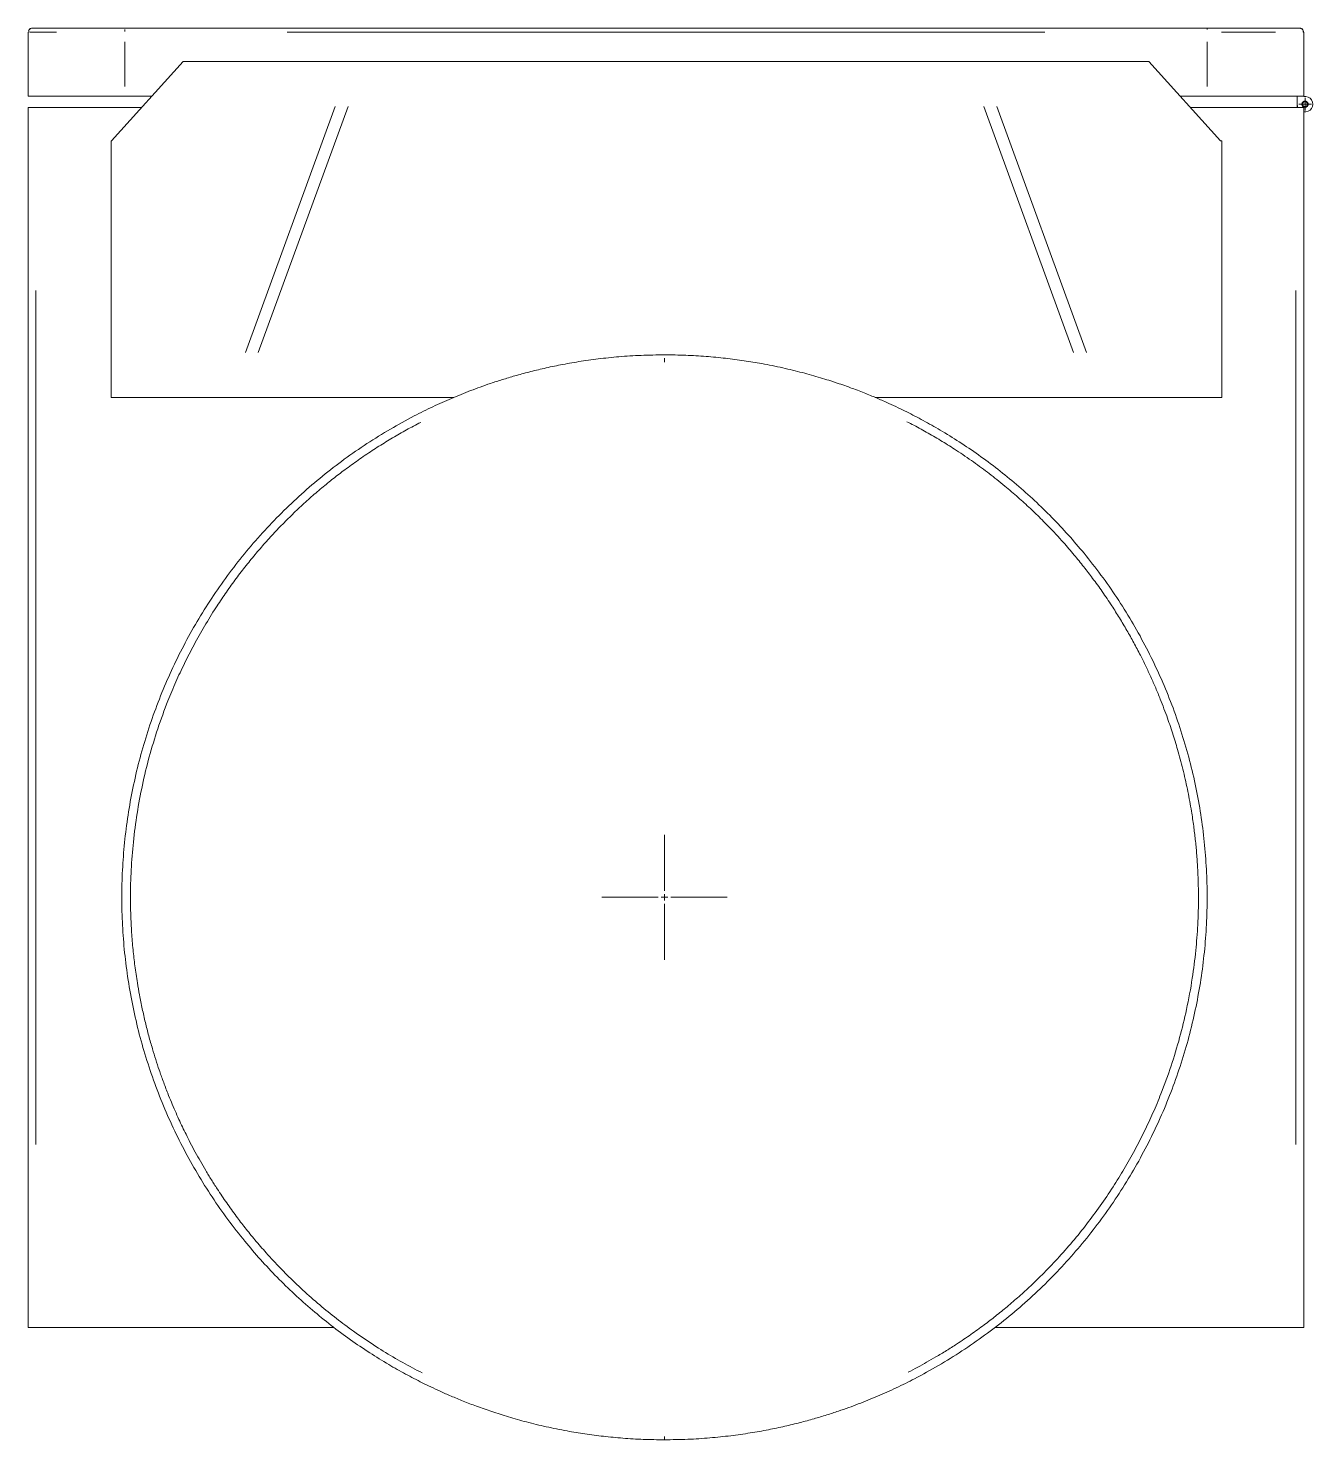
# Model space of a CAD drawing. Header units: millimetres. Extents: x 1896 to 8684, y 846 to 6829.
# Drawn here: x 3876 to 4873, y 846 to 1942 of the extents above; entities that cross this region are included whole.
import ezdxf

# ---------------------------------------------------------------- set-up
doc = ezdxf.new("R2010")
doc.units = ezdxf.units.MM

# ---------------------------------------------------------------- blocks, each defined once
blk = doc.blocks.new('SW_CENTERMARKSYMBOL_45')
at = {"color": 0, "linetype": 'Continuous', "lineweight": 0}
for p, q in [((-2.5, 0), (-4.9, 0)), ((0, 0), (-2.5, 0)), ((0, 2.5), (0, 4.9)), ((0, 0), (0, 2.5)), ((0, 0), (0, -2.5)), ((0, 0), (2.5, 0)), ((2.5, 0), (4.9, 0)), ((0, -2.5), (0, -4.9))]:
    blk.add_line(p, q, dxfattribs=at)
blk = doc.blocks.new('SW_CENTERMARKSYMBOL_46')
at = {"color": 0, "linetype": 'Continuous', "lineweight": 0}
for p, q in [((0, 5), (0, 48.6)), ((-5, 0), (-48.6, 0)), ((0, 0), (-2.5, 0)), ((0, 0), (0, 2.5)), ((0, 0), (0, -2.5)), ((0, 0), (2.5, 0)), ((5, 0), (48.6, 0)), ((0, -5), (0, -48.6))]:
    blk.add_line(p, q, dxfattribs=at)

msp = doc.modelspace()

# ---------------------------------------------------------------- linework, layer by layer
at = {"color": 7, "linetype": 'Continuous', "lineweight": 15}
for p, q in [((3950.5389, 1941.5856), (4790.5389, 1941.5856)), ((3875.5389, 1888.9098), (3875.5389, 1938.5856)), ((3875.5483, 1888.9098), (3875.5483, 1938.5856)), ((4865.0614, 1938.5856), (4865.4333, 1938.5856)), ((4865.5483, 1938.5856), (4865.5483, 1888.9098)), ((3995.8277, 1915.6557), (3940.128, 1854.193)), ((3995.8277, 1915.6557), (4126.4848, 1915.6557)), ((4134.5941, 1915.7647), (4100.9928, 1915.7647)), ((4126.4848, 1915.6557), (4136.5252, 1915.6557)), ((4134.5941, 1915.7647), (4134.5941, 1915.6557)), ((4606.4984, 1915.7647), (4134.5941, 1915.7647)), ((4136.5252, 1915.6557), (4604.5713, 1915.6557)), ((4604.5713, 1915.6557), (4614.6117, 1915.6557)), ((4606.4984, 1915.6557), (4606.4984, 1915.7647)), ((4640.0997, 1915.7647), (4606.4984, 1915.7647)), ((4614.6117, 1915.6557), (4745.2689, 1915.6557)), ((4745.2689, 1915.6557), (4800.9685, 1854.193)), ((4865.5483, 1907.1696), (4865.5744, 1907.1696)), ((4865.5744, 1907.1696), (4865.5744, 1904.1696)), ((4865.5744, 1888.5203), (4865.5744, 1904.1696)), ((3950.5389, 1888.9098), (3875.5389, 1888.9098)), ((3875.5509, 1888.9098), (3875.5483, 1888.9098)), ((3950.5389, 1888.9098), (3971.5896, 1888.9098)), ((4769.5069, 1888.9098), (4790.5389, 1888.9098)), ((4865.5215, 1888.9098), (4790.5389, 1888.9098)), ((4860.5744, 1888.9098), (4860.5744, 1882.6042)), ((4865.5483, 1888.9098), (4865.5215, 1888.9098)), ((3875.5483, 932.7446), (3875.5483, 1880.1093)), ((3875.5483, 1880.1093), (3881.5483, 1880.1093)), ((3881.5483, 1880.1093), (3963.6143, 1880.1093)), ((4777.4822, 1880.1093), (4859.5483, 1880.1093)), ((4859.5483, 1880.1093), (4865.5483, 1880.1093)), ((4860.5744, 1880.1093), (4860.5744, 1882.6042)), ((4865.5483, 1880.1093), (4865.5483, 932.7446)), ((4865.5483, 1876.0312), (4865.5744, 1876.0312)), ((4865.5744, 1876.0312), (4865.5744, 1876.6881)), ((4865.5744, 1861.0388), (4865.5744, 1876.0312)), ((3939.9691, 1854.193), (3939.9691, 1654.8994)), ((3939.9691, 1854.193), (3940.128, 1854.193)), ((4802.1016, 1854.1929), (4800.9685, 1854.193)), ((4802.1016, 1654.8994), (4802.1016, 1854.1929)), ((4865.5744, 1858.0388), (4865.5483, 1858.0388)), ((4865.5744, 1861.0388), (4865.5744, 1858.0388)), ((3939.9691, 1654.8994), (4031.3573, 1654.8994)), ((4041.3977, 1654.8994), (4031.3573, 1654.8994)), ((4041.3977, 1654.8994), (4205.7757, 1654.8994)), ((4532.945, 1654.8994), (4699.6988, 1654.8994)), ((4709.7392, 1654.8994), (4699.6988, 1654.8994)), ((4709.7392, 1654.8994), (4802.1016, 1654.8994)), ((3881.5483, 932.7446), (3875.5483, 932.7446)), ((4112.8765, 932.7446), (3881.5483, 932.7446)), ((4859.5483, 932.7446), (4625.7298, 932.7446)), ((4865.5483, 932.7446), (4859.5483, 932.7446))]:
    msp.add_line(p, q, dxfattribs=at)
at = {"color": 8, "linetype": 'Continuous', "lineweight": 15}
for p, q in [((3950.5389, 1939.0334), (3950.5389, 1940.7069)), ((4790.5389, 1941.5414), (4790.5389, 1940.7069)), ((3875.5489, 1938.5856), (3875.594, 1938.5856)), ((3950.5389, 1931.1342), (3950.5389, 1896.3612)), ((4664.5389, 1938.5856), (4076.5389, 1938.5856)), ((4790.5389, 1896.3612), (4790.5389, 1931.1342)), ((4865.2164, 1938.5856), (4865.4924, 1938.5856)), ((4865.5704, 1904.1696), (4865.5522, 1904.1696)), ((4044.0688, 1689.7433), (4113.7733, 1880.8117)), ((4123.8137, 1880.8117), (4054.1093, 1689.7433)), ((4686.9873, 1689.7433), (4617.2828, 1880.8117)), ((4627.3232, 1880.8117), (4697.0277, 1689.7433)), ((4866.5743, 1880.6616), (4866.5744, 1880.2686)), ((4866.5744, 1884.9397), (4866.5744, 1884.5458)), ((4865.5522, 1861.0388), (4865.5704, 1861.0388)), ((3881.5483, 1738.0046), (3881.5483, 1074.8493)), ((4859.5483, 1074.8493), (4859.5483, 1738.0046))]:
    msp.add_line(p, q, dxfattribs=at)
at = {"color": 8, "linetype": 'Continuous', "lineweight": 15, "flags": 128}
msp.add_lwpolyline([(3875.8504, 1939.9168), (3875.7672, 1939.7336), (3875.7635, 1939.7245)], dxfattribs=at)
at = {"color": 7, "linetype": 'Continuous', "lineweight": 15, "flags": 128}
for points in [[(4865.5389, 1938.5856), (4865.4812, 1939.1708), (4865.4755, 1939.1991)], [(4860.5744, 1882.6042), (4860.7521, 1881.1547), (4861.1177, 1880.1093)]]:
    msp.add_lwpolyline(points, dxfattribs=at)
at = {"color": 7, "linetype": 'Continuous', "lineweight": 15}
msp.add_circle((4866.5744, 1882.6042), 2.3885, dxfattribs=at)
for centre, radius, start, end in [((4862.5389, 1938.5856), 3, 38.1187059, 68.565933), ((4866.5744, 1882.6042), 6, 260.4059318, 99.5940682)]:
    msp.add_arc(centre, radius, start, end, dxfattribs=at)
for centre, start_param, end_param in [((4100.9928, 1913.2647), 0, 0.296412379), ((4640.0997, 1913.2647), 5.986772928, 6.283185307)]:
    msp.add_ellipse(centre, major_axis=(0, 2.5), ratio=0.672025723, start_param=start_param, end_param=end_param, dxfattribs=at)
at = {"color": 8, "linetype": 'Continuous', "lineweight": 15}
for points, knots in [([(3876.847, 1940.9979), (3876.6873, 1940.897), (3876.2072, 1940.5939), (3875.949, 1940.078), (3875.7767, 1939.7337)], [0, 0, 0, 0, 0.332638427, 1, 1, 1, 1]), ([(3876.6915, 1938.5856), (3877.1041, 1938.5856), (3878.0795, 1938.5856), (3881.0739, 1938.5856), (3885.4049, 1938.5856), (3890.8284, 1938.5856), (3895.28, 1938.5856), (3897.5059, 1938.5856)], [0, 0, 0, 0, 0.1548742288, 0.3661556716, 0.5774371144, 0.7887185572, 1, 1, 1, 1]), ([(4801.67, 1938.5856), (4804.4467, 1938.5856), (4810.4501, 1938.5856), (4819.3218, 1938.5856), (4828.1361, 1938.5856), (4836.367, 1938.5856), (4841.1703, 1938.5856), (4843.5719, 1938.5856)], [0, 0, 0, 0, 0.177050594, 0.382787945, 0.588525297, 0.794262648, 1, 1, 1, 1]), ([(4369.3706, 1682.2475), (4369.3706, 1682.3882), (4369.3706, 1683.0447), (4369.3706, 1684.2032), (4369.3706, 1685.078), (4369.3706, 1685.5286)], [0, 0, 0, 0, 0.1169247854, 0.5452443536, 1, 1, 1, 1]), ([(4181.2361, 897.5516), (4178.7651, 898.7955), (4171.0993, 902.6544), (4158.5169, 909.8296), (4143.2113, 919.279), (4128.5953, 929.2613), (4114.6724, 939.6564), (4101.5191, 950.3285), (4088.6729, 961.6604), (4078.6353, 971.2927), (4069.1698, 980.9205), (4060.8296, 989.897), (4051.7153, 1000.4392), (4043.9932, 1009.9473), (4036.6781, 1019.4917), (4029.429, 1029.5379), (4023.0302, 1039.0174), (4017.6596, 1047.4385), (4013.3083, 1054.5755), (4009.1309, 1061.7488), (4005.125, 1068.9539), (4001.4197, 1075.9404), (3998.1131, 1082.4672), (3995.1738, 1088.5157), (3992.3381, 1094.5889), (3989.4711, 1101.003), (3986.5916, 1107.763), (3983.4675, 1115.4767), (3980.3078, 1123.7806), (3977.214, 1132.5169), (3974.4733, 1140.8118), (3971.743, 1149.6871), (3969.0391, 1159.2643), (3966.3876, 1169.6701), (3963.9915, 1180.2062), (3961.9365, 1190.4924), (3959.9976, 1201.6265), (3958.2899, 1213.345), (3956.8043, 1226.3766), (3955.7213, 1239.5355), (3955.0493, 1253.103), (3954.7811, 1269.3305), (3955.2684, 1288.2236), (3956.958, 1309.9537), (3959.8454, 1331.9221), (3963.9678, 1353.9772), (3969.3208, 1375.9487), (3975.9265, 1397.7927), (3982.9807, 1417.1688), (3990.0254, 1434.0135), (3996.7594, 1448.5304), (4004.18, 1463.0261), (4012.3131, 1477.4677), (4020.4522, 1490.6462), (4028.3659, 1502.4881), (4035.8864, 1513.0103), (4043.6136, 1523.1416), (4051.4664, 1532.8118), (4059.4794, 1542.1026), (4067.7149, 1551.103), (4076.2417, 1559.8866), (4085.0325, 1568.4211), (4094.0724, 1576.6925), (4103.2006, 1584.5627), (4112.2368, 1591.9115), (4121.6074, 1599.1144), (4131.6386, 1606.3764), (4140.5605, 1612.4165), (4147.7834, 1617.0617), (4153.0587, 1620.3435), (4158.3832, 1623.5462), (4163.755, 1626.6692), (4169.1732, 1629.7096), (4174.6501, 1632.6839), (4178.3444, 1634.5995), (4180.2, 1635.5618)], [0, 0, 0, 0, 0.0091165152, 0.0282820525, 0.0477090097, 0.0683876037, 0.0865895103, 0.1049589098, 0.124194495, 0.1430279103, 0.1507922718, 0.1686896048, 0.1833975985, 0.1967127835, 0.2090516911, 0.2230240159, 0.2375345995, 0.2467375558, 0.2559386676, 0.2650805765, 0.2740931134, 0.2831057992, 0.291141692, 0.2982046495, 0.3052678731, 0.3132301995, 0.3213576611, 0.3294823614, 0.3406565169, 0.3506355188, 0.360023758, 0.3694451387, 0.3812362065, 0.3928167827, 0.4048311357, 0.4168423074, 0.4273822942, 0.4420743501, 0.4558631963, 0.4706017889, 0.4855804138, 0.5006238198, 0.5240805301, 0.5478370652, 0.5724231001, 0.5970674069, 0.6217460944, 0.6469151697, 0.6722396329, 0.6896661539, 0.7070753942, 0.7249659165, 0.7433213281, 0.7616837468, 0.7759989517, 0.7902532914, 0.8043011475, 0.8179847537, 0.8313013493, 0.844729704, 0.8581845244, 0.8716398776, 0.8851026525, 0.8985606084, 0.9113549585, 0.9234830202, 0.9375075622, 0.95216156, 0.9589843903, 0.9658087085, 0.9726360497, 0.9794612916, 0.9862857104, 0.993111387, 1, 1, 1, 1]), ([(4557.5136, 1636.042), (4559.3364, 1635.1205), (4564.8895, 1632.3132), (4574.0793, 1627.2294), (4585.0913, 1620.7686), (4594.6138, 1614.7567), (4602.6473, 1609.4008), (4609.1813, 1604.8587), (4615.4709, 1600.3057), (4621.5207, 1595.7544), (4627.5659, 1591.0345), (4635.0598, 1584.9535), (4643.7718, 1577.5006), (4653.3567, 1568.761), (4661.1559, 1561.1949), (4669.7403, 1552.4634), (4678.1372, 1543.41), (4687.2385, 1532.857), (4694.8052, 1523.5337), (4702.0628, 1514.0645), (4709.3124, 1504.0176), (4716.2417, 1493.7521), (4722.5972, 1483.7108), (4728.2994, 1474.1375), (4733.7057, 1464.482), (4738.5661, 1455.2345), (4742.957, 1446.3589), (4746.9159, 1437.8799), (4750.682, 1429.3141), (4755.0906, 1418.639), (4759.6796, 1406.4884), (4764.2825, 1392.8467), (4768.4314, 1379.0711), (4772.2839, 1364.4118), (4775.7042, 1349.0111), (4778.2891, 1334.8539), (4780.1378, 1322.4365), (4781.4673, 1311.509), (4782.5022, 1300.693), (4783.2685, 1289.5464), (4783.7379, 1278.1816), (4783.9405, 1263.4644), (4783.4865, 1245.8582), (4781.8979, 1224.9119), (4779.1149, 1202.9308), (4774.9599, 1180.343), (4769.4204, 1157.6065), (4762.8147, 1135.7628), (4755.7433, 1116.3393), (4748.6563, 1099.4022), (4741.8711, 1084.7963), (4734.4391, 1070.3044), (4726.3465, 1055.9534), (4717.4231, 1041.5113), (4707.7534, 1027.2213), (4697.2696, 1013.0624), (4686.1854, 999.3446), (4674.5767, 986.1744), (4663.6718, 974.807), (4653.7088, 965.1345), (4644.6688, 956.863), (4635.5417, 948.9937), (4626.5086, 941.6475), (4617.1404, 934.446), (4607.1083, 927.183), (4597.2862, 920.5333), (4588.215, 914.7498), (4580.4459, 910.0416), (4573.0064, 905.7521), (4565.7922, 901.7656), (4560.9425, 899.2435), (4558.4501, 897.9473)], [0, 0, 0, 0, 0.006730111, 0.020503498, 0.034597977, 0.048798056, 0.057605389, 0.066412857, 0.075018655, 0.083190092, 0.091358783, 0.100290449, 0.114989889, 0.129131501, 0.143027295, 0.15079034, 0.169479456, 0.183703937, 0.19670462, 0.209041582, 0.223013571, 0.23752433, 0.249847009, 0.262168646, 0.274238194, 0.28630813, 0.296590107, 0.306866201, 0.317141656, 0.327421715, 0.344922205, 0.359929884, 0.374856181, 0.392322138, 0.409863769, 0.426829149, 0.439733547, 0.451228202, 0.463099494, 0.475533809, 0.488041367, 0.500576338, 0.524030144, 0.54604951, 0.569772118, 0.59700919, 0.621683871, 0.646849594, 0.672171038, 0.689761948, 0.707336955, 0.725227484, 0.743416568, 0.761613221, 0.781154774, 0.800255902, 0.819651056, 0.839253182, 0.85808975, 0.871543499, 0.885004623, 0.898460953, 0.911249242, 0.923366895, 0.937394141, 0.952055351, 0.962446074, 0.972841778, 0.981987785, 0.990742739, 1, 1, 1, 1]), ([(4369.3706, 845.7307), (4369.3706, 845.8171), (4369.3706, 846.0231), (4369.3706, 846.7973), (4369.3706, 847.6168), (4369.3706, 848.0266)], [0, 0, 0, 0, 0.265402218, 0.632702101, 1, 1, 1, 1])]:
    msp.add_open_spline(points, degree=3, knots=knots, dxfattribs=at)
at = {"color": 7, "linetype": 'Continuous', "lineweight": 15}
for points, knots in [([(3877.0042, 1940.9978), (3876.6601, 1940.7645), (3875.8018, 1940.1822), (3875.8641, 1939.1838), (3875.9014, 1938.5856)], [0, 0, 0, 0, 0.400831522, 1, 1, 1, 1]), ([(3877.261, 1941.2843), (3877.2282, 1941.2731), (3877.117, 1941.2352), (3877.0305, 1941.1558), (3876.9696, 1941.0997)], [0, 0, 0, 0, 0.294656405, 1, 1, 1, 1]), ([(3878.5483, 1941.5856), (3878.4834, 1941.5845), (3878.3075, 1941.5815), (3877.8732, 1941.5184), (3877.4769, 1941.4502), (3877.2584, 1941.2929), (3877.256, 1941.2912)], [0, 0, 0, 0, 0.145539264, 0.394781616, 0.993429757, 1, 1, 1, 1]), ([(3878.5389, 1941.5856), (3878.5398, 1941.5856), (3878.5417, 1941.5856), (3878.5584, 1941.5856), (3878.5853, 1941.5856), (3878.6232, 1941.5856), (3878.6721, 1941.5856), (3878.7318, 1941.5856), (3878.8025, 1941.5856), (3878.9654, 1941.5856), (3879.2904, 1941.5856), (3879.8952, 1941.5856), (3880.669, 1941.5856), (3881.9242, 1941.5856), (3883.9093, 1941.5856), (3886.9401, 1941.5856), (3890.5801, 1941.5856), (3894.7929, 1941.5856), (3899.5417, 1941.5856), (3904.7888, 1941.5856), (3910.4754, 1941.5856), (3916.5448, 1941.5856), (3922.94, 1941.5856), (3928.4941, 1941.5856), (3933.0365, 1941.5856), (3936.4867, 1941.5856), (3939.9707, 1941.5856), (3942.7789, 1941.5856), (3944.892, 1941.5856), (3946.3035, 1941.5856), (3947.7152, 1941.5856), (3949.127, 1941.5856), (3950.0683, 1941.5856), (3950.5389, 1941.5856)], [0, 0, 0, 0, 0.007802858, 0.015606586, 0.023412379, 0.03122143, 0.039034933, 0.046854078, 0.054680054, 0.062514045, 0.093756736, 0.125027683, 0.15629646, 0.187540759, 0.250028903, 0.31252022, 0.375018883, 0.437514791, 0.500000306, 0.562485821, 0.624981729, 0.687480392, 0.749971709, 0.812459853, 0.843699722, 0.874972929, 0.906239446, 0.937486568, 0.950015499, 0.962526434, 0.975024239, 0.987513797, 1, 1, 1, 1]), ([(4862.4592, 1941.5856), (4862.3505, 1941.5856), (4862.1171, 1941.5856), (4860.264, 1941.5856), (4857.2578, 1941.5856), (4853.0659, 1941.5856), (4847.8221, 1941.5856), (4841.6003, 1941.5856), (4834.4939, 1941.5856), (4826.6401, 1941.5856), (4818.1725, 1941.5856), (4809.2267, 1941.5856), (4799.9635, 1941.5856), (4793.68, 1941.5856), (4790.5389, 1941.5856)], [0, 0, 0, 0, 0.073349464, 0.157609467, 0.24183482, 0.326073429, 0.410337495, 0.494558355, 0.578783185, 0.663047251, 0.74728189, 0.831511212, 0.915771216, 1, 1, 1, 1]), ([(4863.6838, 1941.336), (4863.6605, 1941.3519), (4863.4818, 1941.4744), (4863.0704, 1941.55), (4862.6946, 1941.5736), (4862.5081, 1941.5853)], [0, 0, 0, 0, 0.0700080842, 0.538666222, 1, 1, 1, 1]), ([(4865.1763, 1938.5856), (4865.1954, 1939.1755), (4865.2335, 1940.3559), (4864.1681, 1941.0372), (4863.6353, 1941.378)], [0, 0, 0, 0, 0.499849805, 1, 1, 1, 1]), ([(4866.5744, 1884.9927), (4866.4167, 1884.9927), (4866.2615, 1884.9773), (4865.9559, 1884.9165), (4865.804, 1884.8705), (4865.5155, 1884.7509), (4865.3784, 1884.6776), (4865.1185, 1884.5042), (4864.9958, 1884.4035), (4864.6657, 1884.0735), (4864.4876, 1883.8072), (4864.3088, 1883.3765), (4864.2627, 1883.2257), (4864.2013, 1882.9177), (4864.1858, 1882.7618), (4864.1858, 1882.4465), (4864.2013, 1882.2913), (4864.262, 1881.9857), (4864.3081, 1881.8338), (4864.4277, 1881.5453), (4864.5009, 1881.4082), (4864.6744, 1881.1483), (4864.775, 1881.0256), (4865.105, 1880.6955), (4865.3713, 1880.5174), (4865.802, 1880.3386), (4865.9528, 1880.2926), (4866.2608, 1880.2311), (4866.4167, 1880.2156), (4866.5744, 1880.2156)], [0, 0, 0, 0, 0.0625, 0.0625, 0.125, 0.125, 0.1875, 0.1875, 0.25, 0.25, 0.375, 0.375, 0.4375, 0.4375, 0.5, 0.5, 0.5625, 0.5625, 0.625, 0.625, 0.6875, 0.6875, 0.75, 0.75, 0.875, 0.875, 0.9375, 0.9375, 1, 1, 1, 1]), ([(4866.5744, 1880.2156), (4866.732, 1880.2156), (4866.8872, 1880.2311), (4867.1928, 1880.2918), (4867.3447, 1880.3379), (4867.6332, 1880.4575), (4867.7703, 1880.5307), (4868.0302, 1880.7042), (4868.1529, 1880.8048), (4868.483, 1881.1348), (4868.6611, 1881.4011), (4868.8399, 1881.8319), (4868.886, 1881.9827), (4868.9474, 1882.2907), (4868.9629, 1882.4465), (4868.9629, 1882.7619), (4868.9474, 1882.9171), (4868.8867, 1883.2226), (4868.8407, 1883.3745), (4868.7211, 1883.6631), (4868.6478, 1883.8002), (4868.4744, 1884.06), (4868.3737, 1884.1827), (4868.0437, 1884.5128), (4867.7774, 1884.6909), (4867.3467, 1884.8697), (4867.1959, 1884.9158), (4866.8879, 1884.9773), (4866.732, 1884.9927), (4866.5744, 1884.9927)], [0, 0, 0, 0, 0.0625, 0.0625, 0.125, 0.125, 0.1875, 0.1875, 0.25, 0.25, 0.375, 0.375, 0.4375, 0.4375, 0.5, 0.5, 0.5625, 0.5625, 0.625, 0.625, 0.6875, 0.6875, 0.75, 0.75, 0.875, 0.875, 0.9375, 0.9375, 1, 1, 1, 1]), ([(4369.3706, 1687.9814), (4363.3144, 1687.9064), (4351.5253, 1687.7603), (4334.358, 1686.6259), (4318.2131, 1684.9635), (4303.103, 1682.8231), (4289.1083, 1680.3399), (4276.2153, 1677.6155), (4264.4047, 1674.748), (4253.5814, 1671.8003), (4243.6819, 1668.8313), (4234.7047, 1665.9077), (4226.532, 1663.0512), (4218.8977, 1660.2142), (4211.4793, 1657.2965), (4201.6663, 1653.2198), (4189.5017, 1647.7559), (4173.6218, 1639.8867), (4156.493, 1630.435), (4138.3548, 1619.1957), (4120.7498, 1607.0027), (4103.7849, 1593.9299), (4087.5048, 1580.0137), (4071.9522, 1565.2889), (4057.1703, 1549.7905), (4043.1946, 1533.5614), (4030.0599, 1516.6445), (4017.801, 1499.0826), (4006.4533, 1480.9185), (3996.0428, 1462.2016), (3986.5948, 1442.9808), (3978.1345, 1423.3053), (3970.688, 1403.2241), (3964.2711, 1382.7906), (3958.8988, 1362.058), (3954.587, 1341.0791), (3951.3492, 1319.9079), (3949.1898, 1298.5997), (3948.114, 1277.2095), (3948.1282, 1255.7921), (3949.232, 1234.4032), (3951.4194, 1213.0979), (3954.6851, 1191.9309), (3959.0245, 1170.9578), (3964.4241, 1150.2322), (3970.8678, 1129.8072), (3978.3408, 1109.7359), (3986.827, 1090.0715), (3996.3002, 1070.8631), (4006.7352, 1052.1598), (4018.1068, 1034.0107), (4030.3889, 1016.465), (4042.9978, 1000.2692), (4055.7801, 985.3702), (4068.6014, 971.7042), (4082.0192, 958.6236), (4096.0058, 946.1529), (4110.5127, 934.3311), (4125.3554, 923.2927), (4140.302, 913.1589), (4152.5237, 905.6063), (4161.8924, 900.1941), (4168.4121, 896.5812), (4174.8759, 893.1458), (4181.3579, 889.8424), (4188.1458, 886.5287), (4195.5949, 883.06), (4203.9921, 879.358), (4213.4166, 875.4596), (4223.9635, 871.4087), (4235.6691, 867.2872), (4248.5678, 863.1881), (4262.616, 859.2342), (4277.8265, 855.5361), (4292.9335, 852.4726), (4307.7705, 850.0229), (4322.1764, 848.1377), (4337.2908, 846.7099), (4353.1008, 845.7573), (4363.8747, 845.6356), (4369.3706, 845.5735)], [0, 0, 0, 0, 0.013730414, 0.026727776, 0.038992037, 0.050523119, 0.061320994, 0.071212415, 0.080396626, 0.088873594, 0.096643284, 0.103827523, 0.110278494, 0.116271263, 0.122292533, 0.128351622, 0.140363021, 0.152520367, 0.168526165, 0.184700593, 0.200880326, 0.217060216, 0.23324012, 0.249419881, 0.265599628, 0.281779511, 0.297959391, 0.314139115, 0.330318822, 0.346498685, 0.362678577, 0.378858339, 0.395038082, 0.411217953, 0.427397826, 0.443577586, 0.459757374, 0.475937234, 0.492117024, 0.508296725, 0.524476538, 0.540656425, 0.556836232, 0.573016, 0.589195871, 0.605375731, 0.621555465, 0.637735229, 0.653915124, 0.670094987, 0.6862747, 0.702454447, 0.718634353, 0.732792131, 0.746949797, 0.761107416, 0.775265133, 0.789422904, 0.80352399, 0.817190987, 0.830354407, 0.836088615, 0.841721747, 0.847253794, 0.852684748, 0.85821618, 0.864379372, 0.871314641, 0.879021973, 0.887501376, 0.896928222, 0.907155495, 0.918183155, 0.930011127, 0.942639358, 0.953123279, 0.964101346, 0.975573528, 0.98753976, 1, 1, 1, 1]), ([(4369.3706, 845.5735), (4375.4269, 845.6488), (4387.216, 845.7954), (4404.3833, 846.93), (4420.5282, 848.5923), (4435.6383, 850.7325), (4449.633, 853.2156), (4462.5261, 855.9399), (4474.3366, 858.8074), (4485.1598, 861.7551), (4495.0593, 864.7242), (4504.0366, 867.6478), (4512.2092, 870.5044), (4519.8435, 873.3414), (4527.2619, 876.2592), (4537.0749, 880.3359), (4549.2395, 885.7998), (4565.1195, 893.669), (4582.2483, 903.1206), (4600.3865, 914.3599), (4617.9914, 926.5529), (4634.9563, 939.6256), (4651.2364, 953.5418), (4666.7891, 968.2667), (4681.5709, 983.7651), (4695.5466, 999.9942), (4708.6813, 1016.9111), (4720.9403, 1034.473), (4732.2879, 1052.637), (4742.6984, 1071.354), (4752.1465, 1090.5747), (4760.6067, 1110.2503), (4768.0533, 1130.3315), (4774.4702, 1150.7649), (4779.8424, 1171.4975), (4784.1542, 1192.4764), (4787.392, 1213.6476), (4789.5514, 1234.9558), (4790.6272, 1256.3461), (4790.6131, 1277.7634), (4789.5092, 1299.1523), (4787.3219, 1320.4577), (4784.0562, 1341.6246), (4779.7167, 1362.5978), (4774.3172, 1383.3233), (4767.8735, 1403.7483), (4760.4004, 1423.8196), (4751.9143, 1443.4841), (4742.4411, 1462.6924), (4732.0061, 1481.3957), (4720.6345, 1499.5448), (4708.3524, 1517.0905), (4695.7435, 1533.2863), (4682.9612, 1548.1853), (4670.1399, 1561.8514), (4656.7221, 1574.932), (4642.7355, 1587.4027), (4628.2286, 1599.2245), (4613.3859, 1610.2629), (4598.4393, 1620.3967), (4586.2176, 1627.9493), (4576.8489, 1633.3616), (4570.3292, 1636.9745), (4563.8654, 1640.4099), (4557.3835, 1643.7133), (4550.5956, 1647.027), (4543.1464, 1650.4957), (4534.7492, 1654.1977), (4525.3248, 1658.096), (4514.7778, 1662.1469), (4503.0722, 1666.2684), (4490.1735, 1670.3673), (4476.1253, 1674.3212), (4460.9148, 1678.0193), (4445.8078, 1681.083), (4430.9709, 1683.5329), (4416.565, 1685.4183), (4401.4506, 1686.8461), (4385.6405, 1687.7985), (4374.8666, 1687.9196), (4369.3706, 1687.9814)], [0, 0, 0, 0, 0.013730412, 0.026727798, 0.038992077, 0.050523162, 0.061321027, 0.071212435, 0.080396634, 0.088873595, 0.096643281, 0.10382752, 0.110278494, 0.116271262, 0.122292531, 0.128351619, 0.140363015, 0.152520356, 0.168526145, 0.184700565, 0.200880296, 0.21706019, 0.233240101, 0.249419868, 0.265599615, 0.281779493, 0.297959363, 0.31413908, 0.330318784, 0.34649865, 0.362678546, 0.378858312, 0.395038055, 0.411217921, 0.427397789, 0.443577546, 0.459757332, 0.475937193, 0.492116985, 0.508296685, 0.524476496, 0.540656381, 0.556836185, 0.573015952, 0.589195822, 0.605375681, 0.621555415, 0.637735178, 0.653915071, 0.670094932, 0.686274642, 0.702454387, 0.71863429, 0.732792066, 0.746949729, 0.761107345, 0.775265061, 0.789422832, 0.803523922, 0.817190928, 0.830354358, 0.836088572, 0.841721708, 0.847253759, 0.852684716, 0.858216147, 0.864379334, 0.871314599, 0.879021923, 0.887501317, 0.896928153, 0.907155419, 0.918183077, 0.930011053, 0.942639294, 0.95312322, 0.964101283, 0.975573459, 0.987539699, 1, 1, 1, 1])]:
    msp.add_open_spline(points, degree=3, knots=knots, dxfattribs=at)
for points in [[(4866.5743, 1880.7145), (4866.0807, 1880.7145), (4865.0935, 1881.1231), (4864.4801, 1882.6047), (4865.0937, 1884.0841), (4866.0807, 1884.4956), (4866.5744, 1884.4927)], [(4866.5744, 1884.4927), (4867.0683, 1884.4953), (4868.0549, 1884.0841), (4868.6685, 1882.6046), (4868.0552, 1881.1232), (4867.0679, 1880.7145), (4866.5743, 1880.7145)]]:
    msp.add_open_spline(points, degree=3, dxfattribs=at)

# ---------------------------------------------------------------- block references
at = {"color": 7, "linetype": 'Continuous', "lineweight": 0}
for name, p in [('SW_CENTERMARKSYMBOL_45', (4866.5744, 1882.6042)), ('SW_CENTERMARKSYMBOL_46', (4369.3706, 1266.7778))]:
    msp.add_blockref(name, p, dxfattribs=at)

doc.saveas('drawing.dxf')
